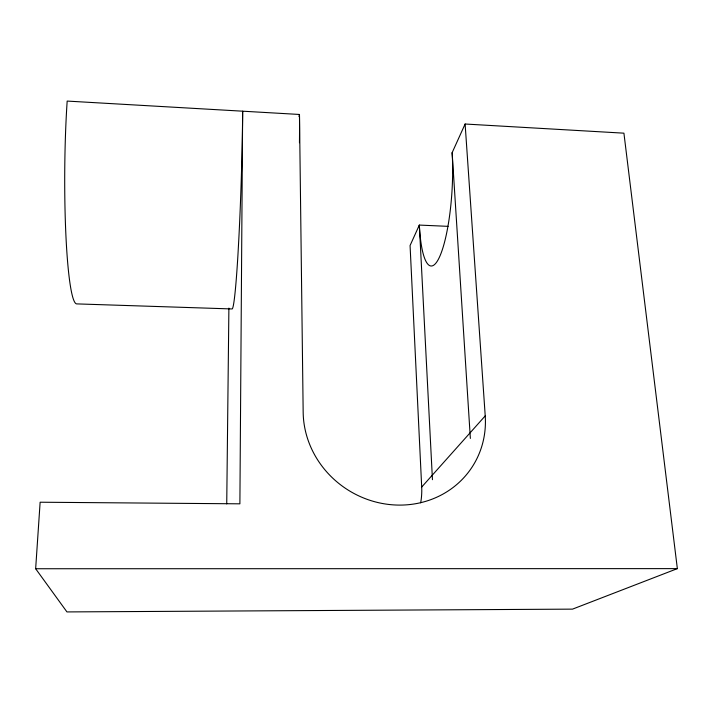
<?xml version="1.0" encoding="UTF-8"?>
<svg xmlns="http://www.w3.org/2000/svg" width="713" height="713" viewBox="0 0 713 713"><rect width="100%" height="100%" fill="white"/><g stroke="black" fill="none" stroke-linecap="round" stroke-linejoin="round"><path stroke-width="1.07" d="M226.734 503.886L228.891 308.114M35.65 568.742L40.133 502.219L239.889 503.824L242.652 111.192A130.087 5.169 -88.2 0 1 238.855 238.32L237.982 254.211A130.087 5.169 -88.2 0 1 232.055 308.952L76.692 303.89A132.787 12.941 -89.6 0 1 65.908 235.326A132.787 12.941 -89.6 0 1 67.174 101.077L299.469 114.463L303.168 412.274A92.797 86.852 32.3 0 0 397.899 505.08A92.797 86.852 32.3 0 0 485.223 415.875L465.117 124.017L623.92 133.171L677.35 568.626L572.512 609.134L66.951 611.923L35.65 568.742L677.35 568.626M299.059 116.584L299.469 114.463A129.231 10.9 -87.8 0 1 299.451 142.725M420.688 502.799A73.555 70.801 36 0 0 421.695 487.05L410.073 245.53L419.333 225.076A75.747 16.194 -86.4 0 0 439.636 256.725A75.747 16.194 -86.4 0 0 452.131 152.689L465.117 124.017M421.695 487.05L485.223 415.875M448.085 226.351L419.333 225.076L432.452 479.697M452.131 152.689L470.366 438.415"/></g></svg>
